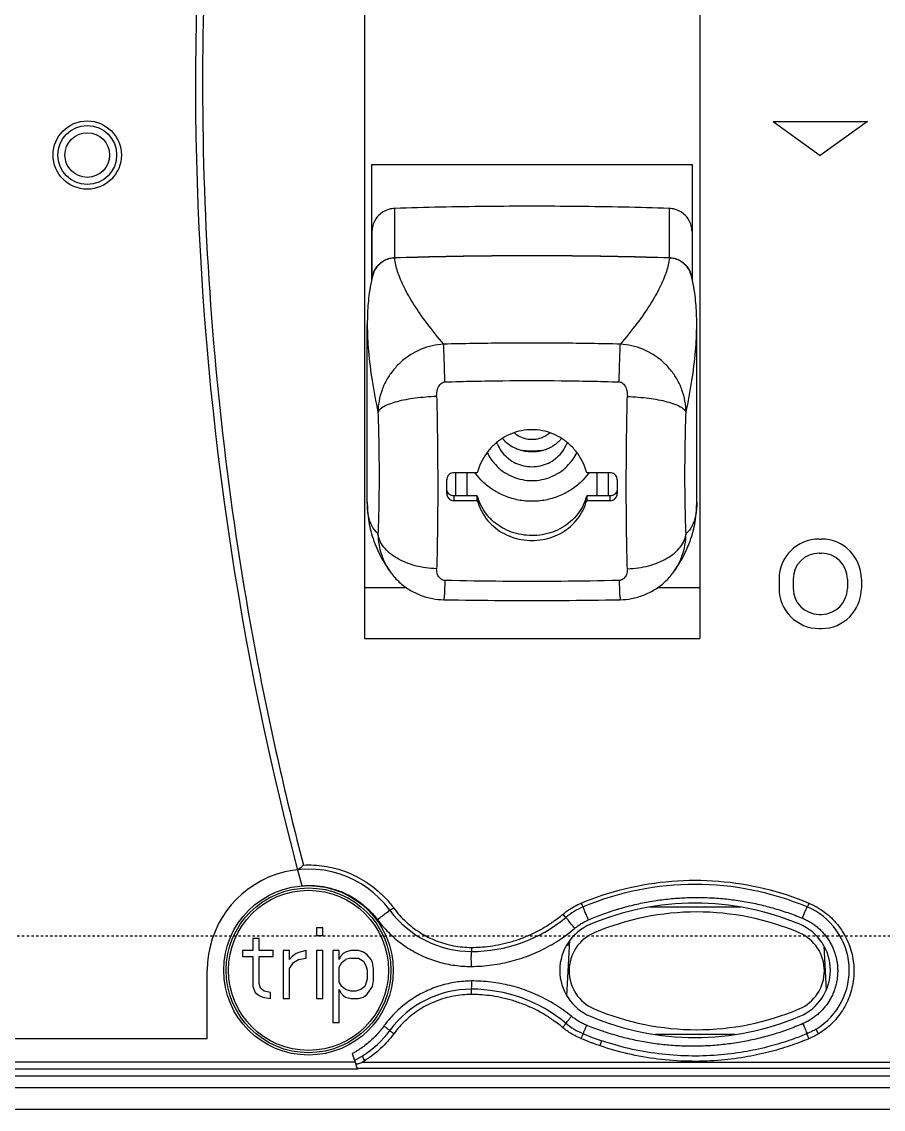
# Model space of a CAD drawing. Extents: x 0 to 607, y 0 to 244.
# Drawn here: x 468.22 to 504.83, y 94.62 to 140.81 of the extents above; entities that cross this region are included whole.
import ezdxf

# ---------------------------------------------------------------- set-up
doc = ezdxf.new("R2010")
doc.units = 0
doc.linetypes.add('CENTER2', pattern=[1.125, 0.75, -0.125, 0.125, -0.125])

# ---------------------------------------------------------------- blocks, each defined once
blk = doc.blocks.new('grfgd')
for p, q in [((61473.395, -3291.016), (61473.395, -3336.231)), ((61487.645, -3291.016), (61487.645, -3336.231)), ((61490.77, -3314.268), (61494.77, -3314.268)), ((61490.77, -3314.268), (61492.77, -3315.721)), ((61494.77, -3314.268), (61492.77, -3315.721)), ((61473.695, -3316.1), (61473.695, -3321.038)), ((61473.695, -3316.1), (61487.345, -3316.1)), ((61487.345, -3321.038), (61487.345, -3316.1)), ((61473.72, -3318.945), (61473.72, -3320.932)), ((61487.32, -3318.945), (61487.32, -3320.932)), ((61473.72, -3319.121), (61473.695, -3319.121)), ((61473.695, -3319.15), (61473.72, -3319.15)), ((61487.345, -3319.121), (61487.32, -3319.121)), ((61487.32, -3319.15), (61487.345, -3319.15)), ((61473.52, -3330.443), (61473.52, -3322.897)), ((61487.52, -3322.896), (61487.52, -3322.894)), ((61487.52, -3330.442), (61487.52, -3322.897)), ((61476.896, -3330.079), (61476.896, -3329.491)), ((61478.196, -3329.193), (61477.196, -3329.193)), ((61477.27, -3329.193), (61477.27, -3330.171)), ((61477.77, -3330.171), (61477.77, -3329.193)), ((61483.844, -3329.193), (61482.844, -3329.193)), ((61483.269, -3329.193), (61483.269, -3330.171)), ((61483.77, -3330.171), (61483.77, -3329.193)), ((61484.144, -3329.491), (61484.144, -3330.079)), ((61478.196, -3330.171), (61477.196, -3330.171)), ((61477.196, -3330.171), (61477.196, -3330.37)), ((61477.196, -3330.37), (61478.196, -3330.37)), ((61478.196, -3330.37), (61478.196, -3330.171)), ((61483.844, -3330.171), (61482.844, -3330.171)), ((61482.844, -3330.171), (61482.844, -3330.37)), ((61482.844, -3330.37), (61483.844, -3330.37)), ((61483.844, -3330.37), (61483.844, -3330.171)), ((61492.72, -3332.008), (61492.82, -3332.008)), ((61492.72, -3332.608), (61492.82, -3332.608)), ((61474.517, -3333.429), (61474.517, -3333.43)), ((61486.522, -3333.43), (61486.522, -3333.429)), ((61491.02, -3333.708), (61491.02, -3334.108)), ((61491.62, -3333.708), (61491.62, -3334.108)), ((61493.92, -3333.708), (61493.92, -3334.108)), ((61494.52, -3333.708), (61494.52, -3334.108)), ((61475.199, -3334.086), (61473.395, -3334.086)), ((61487.645, -3334.086), (61485.841, -3334.086)), ((61492.72, -3335.208), (61492.82, -3335.208)), ((61492.72, -3335.808), (61492.82, -3335.808)), ((61473.395, -3336.231), (61487.645, -3336.231)), ((61489.17, -3347.65), (61489.17, -3347.613)), ((61489.393, -3347.65), (61485.507, -3347.65)), ((61471.627, -3348.528), (61471.356, -3348.528)), ((61471.356, -3348.528), (61471.356, -3348.848)), ((61471.627, -3348.848), (61471.627, -3348.528)), ((61468.924, -3348.975), (61468.654, -3348.975)), ((61468.654, -3348.975), (61468.654, -3349.486)), ((61468.924, -3349.486), (61468.924, -3348.975)), ((61471.356, -3348.848), (61471.627, -3348.848)), ((61477.945, -3349.353), (61477.945, -3349.528)), ((61482.119, -3349.255), (61481.995, -3349.255)), ((61482.005, -3351.419), (61482.129, -3349.054)), ((61492.923, -3349.285), (61493.022, -3351.174)), ((61468.654, -3349.486), (61468.221, -3349.486)), ((61468.221, -3349.486), (61468.221, -3349.741)), ((61468.221, -3349.741), (61468.654, -3349.741)), ((61468.654, -3349.741), (61468.654, -3351.018)), ((61469.519, -3349.486), (61468.924, -3349.486)), ((61468.924, -3349.741), (61469.519, -3349.741)), ((61468.924, -3350.89), (61468.924, -3349.741)), ((61469.519, -3349.741), (61469.519, -3349.486)), ((61470.221, -3349.486), (61469.951, -3349.486)), ((61469.951, -3349.486), (61469.951, -3351.528)), ((61470.221, -3349.869), (61470.221, -3349.486)), ((61470.329, -3349.741), (61470.221, -3349.869)), ((61470.491, -3349.613), (61470.329, -3349.741)), ((61470.383, -3349.996), (61470.6, -3349.869)), ((61470.654, -3349.55), (61470.491, -3349.613)), ((61470.6, -3349.869), (61470.924, -3349.805)), ((61470.924, -3349.486), (61470.654, -3349.55)), ((61470.924, -3349.805), (61470.924, -3349.486)), ((61471.627, -3349.486), (61471.356, -3349.486)), ((61471.356, -3349.486), (61471.356, -3351.528)), ((61471.627, -3351.528), (61471.627, -3349.486)), ((61472.329, -3349.486), (61472.059, -3349.486)), ((61472.059, -3349.486), (61472.059, -3352.55)), ((61472.329, -3349.869), (61472.329, -3349.486)), ((61472.383, -3349.741), (61472.329, -3349.869)), ((61472.491, -3349.613), (61472.383, -3349.741)), ((61472.437, -3349.996), (61472.6, -3349.869)), ((61472.6, -3349.55), (61472.491, -3349.613)), ((61472.816, -3349.486), (61472.6, -3349.55)), ((61472.816, -3349.805), (61472.6, -3349.869)), ((61473.14, -3349.486), (61472.816, -3349.486)), ((61472.816, -3349.805), (61473.14, -3349.805)), ((61473.356, -3349.55), (61473.14, -3349.486)), ((61473.14, -3349.805), (61473.356, -3349.933)), ((61473.519, -3349.677), (61473.356, -3349.55)), ((61473.356, -3349.933), (61473.464, -3350.124)), ((61473.681, -3349.869), (61473.519, -3349.677)), ((61473.735, -3349.996), (61473.681, -3349.869)), ((61466.72, -3353.228), (61466.72, -3350.328)), ((61470.221, -3350.252), (61470.383, -3349.996)), ((61470.221, -3351.528), (61470.221, -3350.252)), ((61472.329, -3350.188), (61472.437, -3349.996)), ((61472.329, -3350.826), (61472.329, -3350.188)), ((61473.464, -3350.124), (61473.519, -3350.316)), ((61473.519, -3350.316), (61473.519, -3350.699)), ((61473.789, -3350.252), (61473.735, -3349.996)), ((61473.789, -3350.762), (61473.789, -3350.252)), ((61472.437, -3351.018), (61472.329, -3350.826)), ((61473.519, -3350.699), (61473.464, -3350.89)), ((61473.735, -3351.018), (61473.789, -3350.762)), ((61468.654, -3351.018), (61468.762, -3351.273)), ((61468.762, -3351.273), (61468.924, -3351.401)), ((61468.978, -3351.082), (61468.924, -3350.89)), ((61469.14, -3351.209), (61468.978, -3351.082)), ((61469.41, -3351.273), (61469.14, -3351.209)), ((61469.41, -3351.528), (61469.41, -3351.273)), ((61472.329, -3351.145), (61472.383, -3351.273)), ((61472.329, -3352.55), (61472.329, -3351.145)), ((61472.383, -3351.273), (61472.491, -3351.401)), ((61472.6, -3351.145), (61472.437, -3351.018)), ((61472.816, -3351.209), (61472.6, -3351.145)), ((61473.032, -3351.209), (61472.816, -3351.209)), ((61473.248, -3351.145), (61473.032, -3351.209)), ((61473.41, -3351.018), (61473.248, -3351.145)), ((61473.464, -3350.89), (61473.41, -3351.018)), ((61473.519, -3351.337), (61473.735, -3351.018)), ((61477.945, -3351.355), (61477.945, -3351.128)), ((61468.924, -3351.401), (61469.086, -3351.465)), ((61469.086, -3351.465), (61469.41, -3351.528)), ((61469.951, -3351.528), (61470.221, -3351.528)), ((61471.356, -3351.528), (61471.627, -3351.528)), ((61472.491, -3351.401), (61472.6, -3351.465)), ((61472.6, -3351.465), (61472.816, -3351.528)), ((61472.816, -3351.528), (61473.14, -3351.528)), ((61473.14, -3351.528), (61473.356, -3351.465)), ((61473.356, -3351.465), (61473.519, -3351.337)), ((61472.059, -3352.55), (61472.329, -3352.55)), ((61489.132, -3353.05), (61485.768, -3353.05)), ((61435.439, -3353.228), (61466.72, -3353.228)), ((61472.977, -3354.227), (61436.021, -3354.227)), ((61473.101, -3354.527), (61436.021, -3354.527)), ((61524.997, -3354.505), (61473.094, -3354.505)), ((61473.094, -3354.505), (61473.101, -3354.527)), ((61524.997, -3354.249), (61473.279, -3354.249)), ((61435.74, -3354.807), (61525.3, -3354.807)), ((61435.74, -3355.307), (61525.299, -3355.307)), ((61428.27, -3356.228), (61532.77, -3356.228))]:
    blk.add_line(p, q)
for centre, radius in [((61461.62, -3315.698), 1.45), ((61461.62, -3315.698), 1.25), ((61461.62, -3315.698), 0.95), ((61471.02, -3350.328), 3.6), ((61471.02, -3350.328), 3.5), ((61471.021, -3350.328), 3.4)]:
    blk.add_circle(centre, radius)
for centre, radius, start, end in [((61597.22, -3312.628), 131, 167.74789, 195.0927), ((61492.72, -3333.708), 1.7, 90, 180), ((61492.82, -3333.708), 1.7, 0, 90), ((61492.72, -3333.708), 1.1, 90, 180), ((61492.82, -3333.708), 1.1, 0, 90), ((61492.72, -3334.108), 1.7, 180, 270), ((61492.72, -3334.108), 1.1, 180, 270), ((61492.82, -3334.108), 1.1, 270, 0), ((61492.82, -3334.108), 1.7, 270, 0), ((61471.02, -3350.328), 4.3, 36.3718, 180), ((61487.45, -3358.978), 12.3, 67.2271, 112.7729), ((61487.45, -3358.978), 11.5, 67.2271, 112.7729), ((61477.945, -3345.228), 4.3, 216.3718, 270), ((61477.945, -3343.245), 6.284, 270, 309.6671), ((61483.819, -3350.328), 2.919, 112.7729, 129.6671), ((61487.52, -3359), 11.15, 66.9971, 113.0029), ((61491.081, -3350.328), 2.919, 301.2321, 67.2271), ((61483.819, -3350.328), 2.119, 112.7729, 247.2271), ((61491.081, -3350.328), 2.119, 292.7729, 67.2271), ((61483.848, -3350.35), 1.753, 113.0029, 246.9971), ((61491.192, -3350.35), 1.753, 293.0029, 66.9971), ((61477.945, -3355.428), 4.3, 90, 143.6282), ((61477.945, -3357.412), 6.284, 50.3329, 90), ((61487.52, -3341.7), 11.15, 246.9971, 293.0029), ((61483.819, -3350.328), 2.919, 230.3329, 247.2271), ((61487.45, -3341.678), 11.5, 247.2271, 292.7729), ((61471.02, -3350.328), 4.3, 302.27, 323.6282), ((61487.45, -3341.678), 12.3, 247.2271, 251.1412), ((61597.22, -3312.628), 131, 198.34937, 198.64294)]:
    blk.add_arc(centre, radius, start, end)
for points, knots in [([(61469.446, -3285.084), (61468.831, -3287.947), (61467.793, -3293.706), (61466.82, -3302.416), (61466.431, -3311.156), (61466.625, -3319.899), (61467.402, -3328.621), (61468.764, -3337.296), (61470.061, -3343.015), (61470.806, -3345.856)], [0, 0, 0, 0, 8.784619, 17.538219, 26.275587, 35.009909, 43.755075, 52.525371, 61.333757, 61.333757, 61.333757, 61.333757]), ([(61474.687, -3317.964), (61474.602, -3317.967), (61474.432, -3317.994), (61474.196, -3318.097), (61473.994, -3318.255), (61473.839, -3318.457), (61473.742, -3318.692), (61473.72, -3318.861), (61473.72, -3318.945)], [0, 0, 0, 0, 0.25612, 0.510972, 0.764267, 1.016285, 1.267624, 1.519346, 1.519346, 1.519346, 1.519346]), ([(61486.352, -3317.964), (61485.057, -3317.923), (61482.464, -3317.869), (61478.575, -3317.869), (61475.983, -3317.923), (61474.687, -3317.964)], [0, 0, 0, 0, 3.888918, 7.777655, 11.666573, 11.666573, 11.666573, 11.666573]), ([(61474.688, -3320.057), (61474.688, -3319.825), (61474.688, -3319.36), (61474.688, -3318.662), (61474.688, -3318.197), (61474.688, -3317.964)], [0, 0, 0, 0, 0.69768, 1.39536, 2.093039, 2.093039, 2.093039, 2.093039]), ([(61487.32, -3318.945), (61487.32, -3318.861), (61487.298, -3318.692), (61487.2, -3318.457), (61487.046, -3318.255), (61486.844, -3318.097), (61486.608, -3317.994), (61486.438, -3317.967), (61486.352, -3317.964)], [0, 0, 0, 0, 0.251704, 0.503032, 0.755046, 1.008344, 1.263208, 1.519346, 1.519346, 1.519346, 1.519346]), ([(61486.352, -3317.964), (61486.352, -3318.197), (61486.352, -3318.662), (61486.352, -3319.36), (61486.352, -3319.825), (61486.352, -3320.057)], [0, 0, 0, 0, 0.69768, 1.39536, 2.093039, 2.093039, 2.093039, 2.093039]), ([(61474.684, -3320.067), (61474.611, -3320.07), (61474.465, -3320.09), (61474.259, -3320.166), (61474.076, -3320.285), (61473.923, -3320.439), (61473.813, -3320.615), (61473.766, -3320.742), (61473.751, -3320.802)], [0, 0, 0, 0, 0.219299, 0.437104, 0.653534, 0.86884, 1.083438, 1.27096, 1.27096, 1.27096, 1.27096]), ([(61473.753, -3320.788), (61473.774, -3320.707), (61473.839, -3320.55), (61473.994, -3320.348), (61474.196, -3320.19), (61474.432, -3320.087), (61474.602, -3320.06), (61474.687, -3320.057)], [0, 0, 0, 0, 0.251319, 0.503323, 0.756613, 1.011467, 1.267595, 1.267595, 1.267595, 1.267595]), ([(61486.356, -3320.067), (61485.06, -3320.027), (61482.466, -3319.973), (61478.574, -3319.973), (61475.98, -3320.027), (61474.684, -3320.067)], [0, 0, 0, 0, 3.891349, 7.782772, 11.674143, 11.674143, 11.674143, 11.674143]), ([(61476.766, -3323.729), (61476.523, -3323.442), (61476.08, -3322.893), (61475.513, -3322.086), (61475.088, -3321.353), (61474.805, -3320.692), (61474.704, -3320.264), (61474.684, -3320.067)], [0, 0, 0, 0, 1.129232, 2.113266, 2.956934, 3.668569, 4.263125, 4.263125, 4.263125, 4.263125]), ([(61474.687, -3320.057), (61475.983, -3320.016), (61478.575, -3319.962), (61482.464, -3319.962), (61485.057, -3320.016), (61486.352, -3320.057)], [0, 0, 0, 0, 3.888958, 7.777734, 11.666692, 11.666692, 11.666692, 11.666692]), ([(61486.356, -3320.067), (61486.337, -3320.264), (61486.235, -3320.692), (61485.952, -3321.353), (61485.527, -3322.086), (61484.96, -3322.893), (61484.517, -3323.442), (61484.274, -3323.729)], [0, 0, 0, 0, 0.594657, 1.306293, 2.149963, 3.133999, 4.263355, 4.263355, 4.263355, 4.263355]), ([(61486.352, -3320.057), (61486.438, -3320.06), (61486.608, -3320.087), (61486.844, -3320.19), (61487.046, -3320.348), (61487.2, -3320.55), (61487.265, -3320.707), (61487.287, -3320.788)], [0, 0, 0, 0, 0.25611, 0.510953, 0.764239, 1.016247, 1.267577, 1.267577, 1.267577, 1.267577]), ([(61487.289, -3320.802), (61487.273, -3320.742), (61487.227, -3320.615), (61487.117, -3320.439), (61486.964, -3320.285), (61486.781, -3320.166), (61486.575, -3320.09), (61486.429, -3320.07), (61486.356, -3320.067)], [0, 0, 0, 0, 0.187521, 0.402119, 0.617425, 0.833855, 1.05166, 1.270981, 1.270981, 1.270981, 1.270981]), ([(61473.696, -3321.035), (61473.658, -3321.207), (61473.579, -3321.666), (61473.529, -3322.289), (61473.52, -3322.738), (61473.52, -3322.897)], [0, 0, 0, 0, 0.527987, 1.396774, 1.873515, 1.873515, 1.873515, 1.873515]), ([(61487.52, -3322.894), (61487.52, -3322.736), (61487.511, -3322.287), (61487.46, -3321.664), (61487.381, -3321.205), (61487.344, -3321.033)], [0, 0, 0, 0, 0.476842, 1.344774, 1.872272, 1.872272, 1.872272, 1.872272]), ([(61473.52, -3322.897), (61473.52, -3323.274), (61473.56, -3324.068), (61473.717, -3325.316), (61473.879, -3326.182), (61473.975, -3326.635)], [0, 0, 0, 0, 1.1302, 2.382865, 3.77156, 3.77156, 3.77156, 3.77156]), ([(61487.065, -3326.634), (61487.161, -3326.181), (61487.323, -3325.316), (61487.48, -3324.067), (61487.52, -3323.273), (61487.52, -3322.896)], [0, 0, 0, 0, 1.388569, 2.64124, 3.771452, 3.771452, 3.771452, 3.771452]), ([(61476.766, -3323.729), (61476.603, -3323.738), (61476.276, -3323.785), (61475.805, -3323.935), (61475.364, -3324.162), (61474.966, -3324.458), (61474.622, -3324.815), (61474.342, -3325.223), (61474.134, -3325.672), (61474.005, -3326.147), (61473.975, -3326.473), (61473.975, -3326.635)], [0, 0, 0, 0, 0.491164, 0.983883, 1.477785, 1.971462, 2.46483, 2.958319, 3.450422, 3.941132, 4.42768, 4.42768, 4.42768, 4.42768]), ([(61484.274, -3323.729), (61483.44, -3323.71), (61481.771, -3323.685), (61479.269, -3323.685), (61477.6, -3323.71), (61476.766, -3323.729)], [0, 0, 0, 0, 2.502723, 5.005482, 7.508204, 7.508204, 7.508204, 7.508204]), ([(61476.817, -3325.335), (61476.814, -3325.208), (61476.807, -3324.967), (61476.798, -3324.624), (61476.789, -3324.325), (61476.781, -3324.074), (61476.773, -3323.881), (61476.769, -3323.773), (61476.766, -3323.729)], [0, 0, 0, 0, 0.381532, 0.724782, 1.027538, 1.281396, 1.476774, 1.607125, 1.607125, 1.607125, 1.607125]), ([(61484.223, -3325.335), (61484.226, -3325.207), (61484.232, -3324.965), (61484.242, -3324.622), (61484.251, -3324.324), (61484.259, -3324.074), (61484.266, -3323.881), (61484.271, -3323.773), (61484.274, -3323.729)], [0, 0, 0, 0, 0.385203, 0.726833, 1.028239, 1.281612, 1.476865, 1.607121, 1.607121, 1.607121, 1.607121]), ([(61487.065, -3326.634), (61487.064, -3326.473), (61487.035, -3326.146), (61486.906, -3325.672), (61486.698, -3325.223), (61486.418, -3324.814), (61486.073, -3324.457), (61485.675, -3324.161), (61485.234, -3323.935), (61484.763, -3323.785), (61484.437, -3323.738), (61484.274, -3323.729)], [0, 0, 0, 0, 0.485717, 0.976523, 1.468878, 1.962687, 2.456353, 2.950217, 3.444102, 3.936512, 4.426636, 4.426636, 4.426636, 4.426636]), ([(61476.468, -3325.956), (61476.467, -3325.902), (61476.472, -3325.802), (61476.5, -3325.664), (61476.542, -3325.553), (61476.593, -3325.465), (61476.657, -3325.395), (61476.733, -3325.348), (61476.791, -3325.336), (61476.817, -3325.335)], [0, 0, 0, 0, 0.161065, 0.3013534, 0.4191599, 0.5163866, 0.6052558, 0.6995118, 0.7790677, 0.7790677, 0.7790677, 0.7790677]), ([(61476.817, -3325.335), (61477.64, -3325.309), (61479.285, -3325.273), (61481.754, -3325.273), (61483.4, -3325.309), (61484.223, -3325.335)], [0, 0, 0, 0, 2.468898, 4.937873, 7.406771, 7.406771, 7.406771, 7.406771]), ([(61484.223, -3325.335), (61484.25, -3325.336), (61484.309, -3325.349), (61484.385, -3325.397), (61484.448, -3325.467), (61484.499, -3325.555), (61484.541, -3325.666), (61484.568, -3325.803), (61484.573, -3325.903), (61484.571, -3325.956)], [0, 0, 0, 0, 0.0810268, 0.1765034, 0.2651406, 0.3626497, 0.4802444, 0.6196479, 0.7785769, 0.7785769, 0.7785769, 0.7785769]), ([(61476.468, -3325.956), (61476.313, -3325.96), (61476.009, -3325.977), (61475.57, -3326.022), (61475.163, -3326.086), (61474.797, -3326.167), (61474.484, -3326.263), (61474.235, -3326.371), (61474.06, -3326.487), (61473.986, -3326.588), (61473.975, -3326.635)], [0, 0, 0, 0, 0.466326, 0.912058, 1.324926, 1.702658, 2.033233, 2.306372, 2.513872, 2.660628, 2.660628, 2.660628, 2.660628]), ([(61476.468, -3325.956), (61476.477, -3326.317), (61476.492, -3327.045), (61476.506, -3328.14), (61476.513, -3329.235), (61476.514, -3330.311), (61476.506, -3331.348), (61476.492, -3332.331), (61476.477, -3332.965), (61476.468, -3333.269)], [0, 0, 0, 0, 1.082535, 2.184219, 3.285557, 4.36753, 5.411454, 6.399322, 7.314122, 7.314122, 7.314122, 7.314122]), ([(61484.571, -3333.269), (61484.563, -3332.964), (61484.548, -3332.33), (61484.533, -3331.348), (61484.526, -3330.311), (61484.526, -3329.235), (61484.534, -3328.14), (61484.548, -3327.045), (61484.563, -3326.316), (61484.571, -3325.956)], [0, 0, 0, 0, 0.914414, 1.902283, 2.946208, 4.02818, 5.129519, 6.231202, 7.31421, 7.31421, 7.31421, 7.31421]), ([(61484.571, -3325.956), (61484.727, -3325.96), (61485.03, -3325.977), (61485.47, -3326.022), (61485.877, -3326.086), (61486.242, -3326.167), (61486.556, -3326.263), (61486.805, -3326.371), (61486.98, -3326.487), (61487.053, -3326.588), (61487.065, -3326.635)], [0, 0, 0, 0, 0.466325, 0.912056, 1.324924, 1.702656, 2.03323, 2.306369, 2.51387, 2.660616, 2.660616, 2.660616, 2.660616]), ([(61473.975, -3326.635), (61473.985, -3326.931), (61474.001, -3327.529), (61474.017, -3328.426), (61474.022, -3329.318), (61474.017, -3330.181), (61474.002, -3330.997), (61473.985, -3331.522), (61473.975, -3331.773)], [0, 0, 0, 0, 0.889013, 1.793774, 2.692359, 3.563073, 4.38491, 5.13867, 5.13867, 5.13867, 5.13867]), ([(61487.065, -3331.772), (61487.055, -3331.521), (61487.038, -3330.997), (61487.023, -3330.181), (61487.018, -3329.318), (61487.023, -3328.426), (61487.039, -3327.529), (61487.055, -3326.931), (61487.065, -3326.634)], [0, 0, 0, 0, 0.753084, 1.574921, 2.445635, 3.34422, 4.248982, 5.138793, 5.138793, 5.138793, 5.138793]), ([(61480.52, -3327.364), (61480.372, -3327.364), (61480.072, -3327.393), (61479.638, -3327.522), (61479.233, -3327.734), (61478.873, -3328.019), (61478.57, -3328.366), (61478.338, -3328.762), (61478.234, -3329.048), (61478.196, -3329.193)], [0, 0, 0, 0, 0.444505, 0.897255, 1.350445, 1.806726, 2.266545, 2.725269, 3.175168, 3.175168, 3.175168, 3.175168]), ([(61480.52, -3328.311), (61480.422, -3328.311), (61480.225, -3328.294), (61479.938, -3328.219), (61479.671, -3328.095), (61479.442, -3327.931), (61479.316, -3327.799), (61479.263, -3327.733)], [0, 0, 0, 0, 0.294307, 0.590256, 0.884542, 1.174096, 1.428911, 1.428911, 1.428911, 1.428911]), ([(61479.762, -3327.493), (61479.799, -3327.525), (61479.929, -3327.623), (61480.181, -3327.74), (61480.408, -3327.773), (61480.52, -3327.773)], [0, 0, 0, 0, 0.1485949, 0.4853072, 0.823392, 0.823392, 0.823392, 0.823392]), ([(61482.844, -3329.193), (61482.806, -3329.049), (61482.703, -3328.764), (61482.472, -3328.37), (61482.17, -3328.022), (61481.81, -3327.736), (61481.404, -3327.523), (61480.969, -3327.393), (61480.668, -3327.364), (61480.52, -3327.364)], [0, 0, 0, 0, 0.446337, 0.90368, 1.363852, 1.821473, 2.276269, 2.730345, 3.17517, 3.17517, 3.17517, 3.17517]), ([(61480.52, -3327.772), (61480.558, -3327.772), (61480.634, -3327.768), (61480.748, -3327.752), (61480.822, -3327.733), (61480.858, -3327.722)], [0, 0, 0, 0, 0.1143712, 0.2286993, 0.3429397, 0.3429397, 0.3429397, 0.3429397]), ([(61481.777, -3327.733), (61481.75, -3327.767), (61481.686, -3327.839), (61481.576, -3327.942), (61481.447, -3328.038), (61481.307, -3328.122), (61481.157, -3328.192), (61481.002, -3328.245), (61480.843, -3328.283), (61480.682, -3328.306), (61480.574, -3328.311), (61480.52, -3328.311)], [0, 0, 0, 0, 0.13061, 0.288555, 0.449937, 0.61369, 0.778656, 0.943038, 1.106421, 1.268912, 1.430199, 1.430199, 1.430199, 1.430199]), ([(61480.858, -3327.722), (61480.918, -3327.704), (61481.034, -3327.659), (61481.173, -3327.577), (61481.251, -3327.517), (61481.279, -3327.493)], [0, 0, 0, 0, 0.1862271, 0.3719959, 0.4820704, 0.4820704, 0.4820704, 0.4820704]), ([(61479.019, -3327.909), (61479.036, -3327.956), (61479.103, -3328.111), (61479.259, -3328.354), (61479.515, -3328.604), (61479.82, -3328.792), (61480.161, -3328.909), (61480.401, -3328.935), (61480.52, -3328.935)], [0, 0, 0, 0, 0.150841, 0.504044, 0.858793, 1.215081, 1.572599, 1.930797, 1.930797, 1.930797, 1.930797]), ([(61480.52, -3328.935), (61480.639, -3328.935), (61480.879, -3328.909), (61481.219, -3328.792), (61481.525, -3328.604), (61481.781, -3328.354), (61481.937, -3328.111), (61482.004, -3327.956), (61482.021, -3327.909)], [0, 0, 0, 0, 0.358198, 0.715716, 1.072004, 1.426753, 1.779956, 1.930696, 1.930696, 1.930696, 1.930696]), ([(61478.614, -3328.331), (61478.66, -3328.428), (61478.781, -3328.64), (61479.026, -3328.932), (61479.346, -3329.189), (61479.711, -3329.38), (61480.107, -3329.498), (61480.382, -3329.525), (61480.52, -3329.525)], [0, 0, 0, 0, 0.321522, 0.727788, 1.135642, 1.545168, 1.956257, 2.368628, 2.368628, 2.368628, 2.368628]), ([(61480.52, -3329.525), (61480.657, -3329.525), (61480.933, -3329.498), (61481.329, -3329.38), (61481.694, -3329.189), (61482.014, -3328.932), (61482.259, -3328.64), (61482.38, -3328.428), (61482.425, -3328.331)], [0, 0, 0, 0, 0.412386, 0.823485, 1.233018, 1.640874, 2.047138, 2.368575, 2.368575, 2.368575, 2.368575]), ([(61476.936, -3329.342), (61476.926, -3329.36), (61476.904, -3329.408), (61476.896, -3329.46), (61476.896, -3329.491)], [0, 0, 0, 0, 0.0625015, 0.1551995, 0.1551995, 0.1551995, 0.1551995]), ([(61477.196, -3329.193), (61477.165, -3329.193), (61477.102, -3329.203), (61477.017, -3329.246), (61476.964, -3329.298), (61476.942, -3329.333), (61476.936, -3329.342)], [0, 0, 0, 0, 0.0935444, 0.1876523, 0.2809224, 0.3120724, 0.3120724, 0.3120724, 0.3120724]), ([(61482.91, -3329.244), (61482.82, -3329.36), (61482.591, -3329.613), (61482.171, -3329.943), (61481.656, -3330.208), (61481.098, -3330.37), (61480.52, -3330.425), (61479.942, -3330.37), (61479.384, -3330.208), (61478.869, -3329.943), (61478.448, -3329.613), (61478.22, -3329.36), (61478.13, -3329.244)], [0, 0, 0, 0, 0.443373, 1.017674, 1.593561, 2.170669, 2.748457, 3.326246, 3.903358, 4.479252, 5.053562, 5.49696, 5.49696, 5.49696, 5.49696]), ([(61484.144, -3329.491), (61484.144, -3329.46), (61484.134, -3329.397), (61484.09, -3329.313), (61484.023, -3329.246), (61483.938, -3329.203), (61483.875, -3329.193), (61483.844, -3329.193)], [0, 0, 0, 0, 0.0926518, 0.1862386, 0.2795335, 0.3734709, 0.4670129, 0.4670129, 0.4670129, 0.4670129]), ([(61476.936, -3330.026), (61476.926, -3330.008), (61476.904, -3329.962), (61476.896, -3329.911), (61476.896, -3329.88)], [0, 0, 0, 0, 0.0614636, 0.1524317, 0.1524317, 0.1524317, 0.1524317]), ([(61477.196, -3330.171), (61477.165, -3330.171), (61477.102, -3330.161), (61477.017, -3330.12), (61476.964, -3330.069), (61476.942, -3330.035), (61476.936, -3330.026)], [0, 0, 0, 0, 0.0936343, 0.1870805, 0.2791435, 0.3098157, 0.3098157, 0.3098157, 0.3098157]), ([(61484.103, -3330.026), (61484.098, -3330.035), (61484.075, -3330.069), (61484.022, -3330.12), (61483.937, -3330.161), (61483.875, -3330.171), (61483.844, -3330.171)], [0, 0, 0, 0, 0.0306608, 0.1227574, 0.2162544, 0.309535, 0.309535, 0.309535, 0.309535]), ([(61484.144, -3329.88), (61484.144, -3329.911), (61484.135, -3329.962), (61484.114, -3330.009), (61484.103, -3330.026)], [0, 0, 0, 0, 0.0912522, 0.152712, 0.152712, 0.152712, 0.152712]), ([(61473.975, -3331.773), (61473.871, -3331.687), (61473.689, -3331.45), (61473.545, -3330.985), (61473.52, -3330.636), (61473.52, -3330.444)], [0, 0, 0, 0, 0.402127, 0.869328, 1.444983, 1.444983, 1.444983, 1.444983]), ([(61473.521, -3330.503), (61473.523, -3330.688), (61473.552, -3331.155), (61473.709, -3331.903), (61474.038, -3332.705), (61474.347, -3333.198), (61474.517, -3333.429)], [0, 0, 0, 0, 0.55569, 1.400932, 2.280668, 3.14092, 3.14092, 3.14092, 3.14092]), ([(61476.896, -3330.079), (61476.896, -3330.109), (61476.906, -3330.171), (61476.95, -3330.253), (61477.017, -3330.318), (61477.102, -3330.36), (61477.165, -3330.37), (61477.196, -3330.37)], [0, 0, 0, 0, 0.0911569, 0.1832129, 0.2753921, 0.3688217, 0.4623011, 0.4623011, 0.4623011, 0.4623011]), ([(61482.844, -3330.171), (61482.807, -3330.307), (61482.706, -3330.578), (61482.476, -3330.949), (61482.172, -3331.272), (61481.807, -3331.534), (61481.397, -3331.723), (61480.96, -3331.837), (61480.513, -3331.873), (61480.071, -3331.835), (61479.643, -3331.723), (61479.242, -3331.538), (61478.877, -3331.28), (61478.57, -3330.957), (61478.336, -3330.582), (61478.233, -3330.309), (61478.196, -3330.171)], [0, 0, 0, 0, 0.424214, 0.859548, 1.303264, 1.745291, 2.199116, 2.647913, 3.095021, 3.536784, 3.972702, 4.415664, 4.855625, 5.303267, 5.744832, 6.173143, 6.173143, 6.173143, 6.173143]), ([(61478.196, -3330.37), (61478.233, -3330.508), (61478.336, -3330.782), (61478.568, -3331.155), (61478.871, -3331.478), (61479.233, -3331.738), (61479.639, -3331.928), (61480.073, -3332.043), (61480.372, -3332.069), (61480.52, -3332.069)], [0, 0, 0, 0, 0.431183, 0.869103, 1.310001, 1.752309, 2.197666, 2.647917, 3.092304, 3.092304, 3.092304, 3.092304]), ([(61480.52, -3332.069), (61480.668, -3332.069), (61480.966, -3332.043), (61481.399, -3331.929), (61481.804, -3331.74), (61482.165, -3331.481), (61482.47, -3331.158), (61482.703, -3330.784), (61482.806, -3330.51), (61482.844, -3330.37)], [0, 0, 0, 0, 0.444069, 0.893015, 1.336831, 1.777888, 2.21847, 2.657697, 3.092299, 3.092299, 3.092299, 3.092299]), ([(61483.844, -3330.37), (61483.875, -3330.37), (61483.938, -3330.36), (61484.022, -3330.318), (61484.09, -3330.253), (61484.134, -3330.171), (61484.144, -3330.109), (61484.144, -3330.079)], [0, 0, 0, 0, 0.0934818, 0.1870805, 0.2792342, 0.371099, 0.4623012, 0.4623012, 0.4623012, 0.4623012]), ([(61486.522, -3333.429), (61486.692, -3333.199), (61487.002, -3332.705), (61487.331, -3331.903), (61487.488, -3331.154), (61487.517, -3330.687), (61487.519, -3330.502)], [0, 0, 0, 0, 0.859821, 1.740253, 2.586101, 3.142193, 3.142193, 3.142193, 3.142193]), ([(61487.52, -3330.443), (61487.52, -3330.635), (61487.495, -3330.984), (61487.351, -3331.45), (61487.168, -3331.687), (61487.065, -3331.772)], [0, 0, 0, 0, 0.575585, 1.042783, 1.444948, 1.444948, 1.444948, 1.444948]), ([(61476.468, -3333.269), (61476.313, -3333.266), (61476.007, -3333.24), (61475.565, -3333.152), (61475.154, -3333.018), (61474.785, -3332.839), (61474.468, -3332.62), (61474.215, -3332.364), (61474.041, -3332.08), (61473.985, -3331.873), (61473.975, -3331.772)], [0, 0, 0, 0, 0.467214, 0.919411, 1.348959, 1.759099, 2.144205, 2.501696, 2.830336, 3.133839, 3.133839, 3.133839, 3.133839]), ([(61473.975, -3331.773), (61473.975, -3331.937), (61474.005, -3332.265), (61474.133, -3332.741), (61474.314, -3333.129), (61474.458, -3333.349), (61474.517, -3333.429)], [0, 0, 0, 0, 0.492198, 0.983366, 1.470801, 1.770408, 1.770408, 1.770408, 1.770408]), ([(61484.571, -3333.269), (61484.727, -3333.266), (61485.033, -3333.24), (61485.475, -3333.152), (61485.885, -3333.018), (61486.254, -3332.839), (61486.572, -3332.62), (61486.825, -3332.364), (61486.999, -3332.08), (61487.055, -3331.873), (61487.065, -3331.772)], [0, 0, 0, 0, 0.467215, 0.919412, 1.348961, 1.759101, 2.144207, 2.501698, 2.830338, 3.133864, 3.133864, 3.133864, 3.133864]), ([(61486.522, -3333.429), (61486.582, -3333.349), (61486.726, -3333.129), (61486.907, -3332.741), (61487.035, -3332.265), (61487.064, -3331.936), (61487.065, -3331.772)], [0, 0, 0, 0, 0.299739, 0.786925, 1.278014, 1.771095, 1.771095, 1.771095, 1.771095]), ([(61476.817, -3333.766), (61476.79, -3333.766), (61476.733, -3333.757), (61476.657, -3333.72), (61476.593, -3333.664), (61476.541, -3333.594), (61476.499, -3333.505), (61476.472, -3333.394), (61476.467, -3333.313), (61476.468, -3333.269)], [0, 0, 0, 0, 0.080404, 0.1708591, 0.2499662, 0.3331538, 0.4304137, 0.5439252, 0.6733914, 0.6733914, 0.6733914, 0.6733914]), ([(61484.571, -3333.269), (61484.573, -3333.313), (61484.568, -3333.395), (61484.54, -3333.506), (61484.498, -3333.596), (61484.445, -3333.666), (61484.381, -3333.721), (61484.305, -3333.757), (61484.249, -3333.766), (61484.223, -3333.766)], [0, 0, 0, 0, 0.1312017, 0.2454478, 0.3429358, 0.4259673, 0.5054034, 0.5948228, 0.6737852, 0.6737852, 0.6737852, 0.6737852]), ([(61474.518, -3333.43), (61474.52, -3333.433), (61474.628, -3333.579), (61474.869, -3333.846), (61475.294, -3334.169), (61475.773, -3334.408), (61476.273, -3334.549), (61476.612, -3334.583), (61476.772, -3334.586)], [0, 0, 0, 0, 0.013877, 0.542383, 1.07235, 1.60501, 2.140253, 2.621736, 2.621736, 2.621736, 2.621736]), ([(61476.817, -3333.766), (61476.814, -3333.862), (61476.809, -3334.036), (61476.796, -3334.255), (61476.796, -3334.438), (61476.773, -3334.509), (61476.784, -3334.588), (61476.772, -3334.586)], [0, 0, 0, 0, 0.2877023, 0.5138159, 0.6815845, 0.7856817, 0.8210586, 0.8210586, 0.8210586, 0.8210586]), ([(61484.223, -3333.766), (61483.4, -3333.787), (61481.754, -3333.815), (61479.285, -3333.815), (61477.64, -3333.787), (61476.817, -3333.766)], [0, 0, 0, 0, 2.468674, 4.937649, 7.406323, 7.406323, 7.406323, 7.406323]), ([(61484.223, -3333.766), (61484.226, -3333.861), (61484.231, -3334.034), (61484.244, -3334.254), (61484.244, -3334.438), (61484.267, -3334.509), (61484.256, -3334.588), (61484.267, -3334.586)], [0, 0, 0, 0, 0.285109, 0.5125566, 0.6812385, 0.7856127, 0.8210576, 0.8210576, 0.8210576, 0.8210576]), ([(61484.267, -3334.586), (61484.429, -3334.583), (61484.77, -3334.548), (61485.27, -3334.406), (61485.749, -3334.167), (61486.173, -3333.844), (61486.413, -3333.578), (61486.52, -3333.433), (61486.522, -3333.43)], [0, 0, 0, 0, 0.485707, 1.020462, 1.552542, 2.081869, 2.609734, 2.621678, 2.621678, 2.621678, 2.621678]), ([(61476.772, -3334.586), (61477.601, -3334.6), (61479.272, -3334.62), (61481.771, -3334.62), (61483.441, -3334.6), (61484.267, -3334.586)], [0, 0, 0, 0, 2.484794, 5.014654, 7.495422, 7.495422, 7.495422, 7.495422]), ([(61470.805, -3345.856), (61470.774, -3345.889), (61470.718, -3345.948), (61470.645, -3346.014), (61470.599, -3346.049), (61470.579, -3346.051)], [0, 0, 0, 0, 0.1385935, 0.241239, 0.3015155, 0.3015155, 0.3015155, 0.3015155]), ([(61470.806, -3345.856), (61471.101, -3345.841), (61471.698, -3345.872), (61472.565, -3346.093), (61473.375, -3346.481), (61474.007, -3346.958), (61474.345, -3347.313), (61474.468, -3347.46)], [0, 0, 0, 0, 0.88722, 1.778182, 2.66895, 3.562949, 4.136829, 4.136829, 4.136829, 4.136829]), ([(61482.611, -3347.476), (61483.223, -3347.219), (61484.488, -3346.803), (61486.455, -3346.488), (61488.446, -3346.488), (61490.413, -3346.803), (61491.677, -3347.219), (61492.288, -3347.476)], [0, 0, 0, 0, 1.990472, 3.973668, 5.954454, 7.93729, 9.926485, 9.926485, 9.926485, 9.926485]), ([(61470.73, -3346.739), (61470.819, -3346.731), (61470.996, -3346.722), (61471.261, -3346.727), (61471.521, -3346.752), (61471.779, -3346.795), (61472.033, -3346.857), (61472.283, -3346.937), (61472.526, -3347.035), (61472.762, -3347.15), (61472.989, -3347.282), (61473.205, -3347.431), (61473.411, -3347.595), (61473.604, -3347.774), (61473.784, -3347.966), (61473.894, -3348.102), (61473.947, -3348.173)], [0, 0, 0, 0, 0.269793, 0.530879, 0.792147, 1.053598, 1.315232, 1.577048, 1.839046, 2.101224, 2.36358, 2.626111, 2.888815, 3.151687, 3.414724, 3.67792, 3.67792, 3.67792, 3.67792]), ([(61482.074, -3347.767), (61482.116, -3347.739), (61482.245, -3347.656), (61482.379, -3347.583), (61482.471, -3347.539)], [0, 0, 0, 0, 0.1527971, 0.4586325, 0.4586325, 0.4586325, 0.4586325]), ([(61482.611, -3347.476), (61482.623, -3347.504), (61482.643, -3347.558), (61482.672, -3347.594), (61482.682, -3347.64), (61482.689, -3347.637)], [0, 0, 0, 0, 0.0906839, 0.1552832, 0.1789866, 0.1789866, 0.1789866, 0.1789866]), ([(61482.918, -3348.184), (61483.122, -3348.096), (61483.534, -3347.932), (61484.166, -3347.722), (61484.808, -3347.548), (61485.46, -3347.411), (61486.119, -3347.312), (61486.783, -3347.25), (61487.45, -3347.226), (61488.117, -3347.24), (61488.783, -3347.292), (61489.445, -3347.381), (61490.101, -3347.508), (61490.749, -3347.672), (61491.387, -3347.872), (61491.805, -3348.029), (61492.011, -3348.114)], [0, 0, 0, 0, 0.664839, 1.330024, 1.995534, 2.661364, 3.3275, 3.993935, 4.660663, 5.327681, 5.994988, 6.662585, 7.330478, 7.998669, 8.667178, 9.336012, 9.336012, 9.336012, 9.336012]), ([(61492.288, -3347.476), (61492.277, -3347.504), (61492.257, -3347.558), (61492.228, -3347.594), (61492.218, -3347.64), (61492.211, -3347.637)], [0, 0, 0, 0, 0.090702, 0.1553189, 0.1790309, 0.1790309, 0.1790309, 0.1790309]), ([(61492.521, -3347.585), (61492.67, -3347.663), (61493.03, -3347.889), (61493.522, -3348.361), (61493.931, -3349.011), (61494.171, -3349.74), (61494.227, -3350.505), (61494.098, -3351.262), (61493.789, -3351.965), (61493.372, -3352.505), (61493.049, -3352.781), (61492.913, -3352.88)], [0, 0, 0, 0, 0.505184, 1.266809, 2.026835, 2.786186, 3.545738, 4.30559, 5.065813, 5.826949, 6.333033, 6.333033, 6.333033, 6.333033]), ([(61473.947, -3348.173), (61474.015, -3348.122), (61474.139, -3348.035), (61474.308, -3347.889), (61474.409, -3347.856), (61474.472, -3347.765), (61474.482, -3347.778)], [0, 0, 0, 0, 0.2544756, 0.4702093, 0.61436, 0.665006, 0.665006, 0.665006, 0.665006]), ([(61474.643, -3347.683), (61474.618, -3347.702), (61474.571, -3347.737), (61474.526, -3347.757), (61474.487, -3347.785), (61474.482, -3347.778)], [0, 0, 0, 0, 0.0940344, 0.1619074, 0.1880515, 0.1880515, 0.1880515, 0.1880515]), ([(61474.643, -3347.683), (61474.795, -3347.889), (61475.137, -3348.274), (61475.75, -3348.744), (61476.439, -3349.093), (61477.18, -3349.306), (61477.69, -3349.353), (61477.945, -3349.353)], [0, 0, 0, 0, 0.766129, 1.53478, 2.304087, 3.070477, 3.832737, 3.832737, 3.832737, 3.832737]), ([(61477.945, -3349.353), (61478.067, -3349.353), (61478.332, -3349.345), (61478.751, -3349.305), (61479.209, -3349.227), (61479.688, -3349.105), (61480.17, -3348.939), (61480.638, -3348.732), (61481.077, -3348.492), (61481.434, -3348.257), (61481.64, -3348.102), (61481.718, -3348.041)], [0, 0, 0, 0, 0.368519, 0.793953, 1.262613, 1.760786, 2.274687, 2.790501, 3.294466, 3.772945, 4.069499, 4.069499, 4.069499, 4.069499]), ([(61481.828, -3347.951), (61481.848, -3347.975), (61481.884, -3348.02), (61481.922, -3348.049), (61481.949, -3348.087), (61481.956, -3348.082)], [0, 0, 0, 0, 0.0921415, 0.1581802, 0.183074, 0.183074, 0.183074, 0.183074]), ([(61482.338, -3348.543), (61482.289, -3348.485), (61482.204, -3348.378), (61482.064, -3348.233), (61482.029, -3348.144), (61481.944, -3348.091), (61481.956, -3348.082)], [0, 0, 0, 0, 0.2294977, 0.4240561, 0.5540582, 0.5997411, 0.5997411, 0.5997411, 0.5997411]), ([(61482.918, -3348.184), (61482.888, -3348.114), (61482.839, -3347.989), (61482.748, -3347.811), (61482.74, -3347.717), (61482.675, -3347.643), (61482.689, -3347.637)], [0, 0, 0, 0, 0.2269262, 0.4193045, 0.5478502, 0.5930232, 0.5930232, 0.5930232, 0.5930232]), ([(61492.011, -3348.114), (61492.036, -3348.053), (61492.084, -3347.945), (61492.139, -3347.78), (61492.193, -3347.718), (61492.199, -3347.632), (61492.211, -3347.637)], [0, 0, 0, 0, 0.1977162, 0.3653315, 0.4773304, 0.5166841, 0.5166841, 0.5166841, 0.5166841]), ([(61473.947, -3348.173), (61474.018, -3348.268), (61474.168, -3348.454), (61474.413, -3348.716), (61474.675, -3348.959), (61474.953, -3349.183), (61475.247, -3349.386), (61475.555, -3349.568), (61475.874, -3349.726), (61476.204, -3349.861), (61476.542, -3349.972), (61476.887, -3350.059), (61477.237, -3350.12), (61477.59, -3350.156), (61477.826, -3350.163), (61477.945, -3350.162)], [0, 0, 0, 0, 0.357884, 0.71578, 1.073243, 1.430421, 1.787273, 2.143818, 2.500055, 2.855988, 3.211617, 3.566944, 3.921968, 4.276687, 4.63106, 4.63106, 4.63106, 4.63106]), ([(61477.945, -3350.162), (61478.091, -3350.161), (61478.382, -3350.15), (61478.817, -3350.105), (61479.248, -3350.034), (61479.673, -3349.935), (61480.09, -3349.811), (61480.498, -3349.66), (61480.894, -3349.484), (61481.279, -3349.284), (61481.649, -3349.061), (61482.003, -3348.815), (61482.229, -3348.636), (61482.338, -3348.543)], [0, 0, 0, 0, 0.43786, 0.875016, 1.311453, 1.747179, 2.182189, 2.616494, 3.050081, 3.482966, 3.915106, 4.346561, 4.777164, 4.777164, 4.777164, 4.777164]), ([(61482.338, -3348.543), (61482.382, -3348.506), (61482.472, -3348.436), (61482.614, -3348.341), (61482.763, -3348.256), (61482.866, -3348.207), (61482.918, -3348.184)], [0, 0, 0, 0, 0.170985, 0.3420765, 0.5132974, 0.6846449, 0.6846449, 0.6846449, 0.6846449]), ([(61492.011, -3348.114), (61492.071, -3348.138), (61492.189, -3348.192), (61492.359, -3348.287), (61492.521, -3348.396), (61492.674, -3348.517), (61492.816, -3348.65), (61492.947, -3348.795), (61493.067, -3348.95), (61493.173, -3349.114), (61493.266, -3349.286), (61493.345, -3349.466), (61493.409, -3349.651), (61493.458, -3349.841), (61493.492, -3350.034), (61493.509, -3350.23), (61493.511, -3350.427), (61493.497, -3350.623), (61493.467, -3350.818), (61493.422, -3351.01), (61493.361, -3351.197), (61493.285, -3351.379), (61493.194, -3351.555), (61493.09, -3351.723), (61492.972, -3351.882), (61492.841, -3352.031), (61492.699, -3352.169), (61492.546, -3352.295), (61492.383, -3352.408), (61492.212, -3352.508), (61492.092, -3352.566), (61492.031, -3352.592)], [0, 0, 0, 0, 0.194413, 0.388948, 0.583628, 0.778452, 0.97342, 1.168534, 1.363795, 1.559204, 1.754761, 1.950466, 2.146321, 2.342326, 2.538481, 2.734787, 2.931243, 3.12785, 3.324608, 3.521516, 3.718574, 3.915782, 4.113139, 4.310645, 4.5083, 4.706102, 4.90405, 5.102145, 5.300383, 5.498768, 5.697296, 5.697296, 5.697296, 5.697296]), ([(61477.945, -3350.162), (61477.944, -3350.081), (61477.948, -3349.937), (61477.931, -3349.724), (61477.963, -3349.628), (61477.928, -3349.528), (61477.945, -3349.528)], [0, 0, 0, 0, 0.2424574, 0.4480027, 0.5853451, 0.6335928, 0.6335928, 0.6335928, 0.6335928]), ([(61477.945, -3350.781), (61477.833, -3350.782), (61477.61, -3350.792), (61477.278, -3350.83), (61476.95, -3350.892), (61476.627, -3350.978), (61476.311, -3351.087), (61476.004, -3351.218), (61475.707, -3351.37), (61475.422, -3351.544), (61475.151, -3351.737), (61474.894, -3351.95), (61474.653, -3352.18), (61474.43, -3352.427), (61474.293, -3352.602), (61474.228, -3352.691)], [0, 0, 0, 0, 0.334124, 0.668413, 1.002442, 1.336342, 1.670071, 2.003642, 2.337052, 2.6703, 3.003386, 3.336311, 3.669072, 4.001668, 4.334059, 4.334059, 4.334059, 4.334059]), ([(61477.945, -3350.781), (61477.945, -3350.826), (61477.943, -3350.905), (61477.952, -3351.021), (61477.934, -3351.074), (61477.953, -3351.128), (61477.945, -3351.128)], [0, 0, 0, 0, 0.1327773, 0.2453404, 0.3205534, 0.3469758, 0.3469758, 0.3469758, 0.3469758]), ([(61482.199, -3352.282), (61482.09, -3352.193), (61481.867, -3352.023), (61481.518, -3351.789), (61481.155, -3351.578), (61480.779, -3351.39), (61480.394, -3351.227), (61479.999, -3351.088), (61479.597, -3350.974), (61479.188, -3350.886), (61478.776, -3350.823), (61478.361, -3350.787), (61478.083, -3350.78), (61477.945, -3350.781)], [0, 0, 0, 0, 0.420671, 0.840867, 1.260576, 1.679809, 2.098563, 2.516852, 2.934669, 3.352033, 3.768913, 4.185369, 4.601256, 4.601256, 4.601256, 4.601256]), ([(61477.945, -3351.355), (61477.691, -3351.355), (61477.18, -3351.403), (61476.44, -3351.616), (61475.75, -3351.964), (61475.137, -3352.434), (61474.795, -3352.819), (61474.643, -3353.025)], [0, 0, 0, 0, 0.762118, 1.5284, 2.297638, 3.066253, 3.832737, 3.832737, 3.832737, 3.832737]), ([(61481.713, -3352.664), (61481.633, -3352.601), (61481.421, -3352.442), (61481.055, -3352.203), (61480.608, -3351.961), (61480.134, -3351.755), (61479.65, -3351.592), (61479.174, -3351.474), (61478.723, -3351.4), (61478.316, -3351.362), (61478.061, -3351.355), (61477.945, -3351.355)], [0, 0, 0, 0, 0.306275, 0.796388, 1.308731, 1.829354, 2.344195, 2.839166, 3.300247, 3.713316, 4.064021, 4.064021, 4.064021, 4.064021]), ([(61474.228, -3352.691), (61474.178, -3352.761), (61474.073, -3352.896), (61473.902, -3353.09), (61473.719, -3353.271), (61473.525, -3353.441), (61473.366, -3353.563), (61473.272, -3353.629), (61473.248, -3353.645)], [0, 0, 0, 0, 0.257375, 0.514853, 0.772459, 1.0302, 1.288081, 1.374073, 1.374073, 1.374073, 1.374073]), ([(61474.228, -3352.691), (61474.261, -3352.715), (61474.318, -3352.759), (61474.408, -3352.815), (61474.437, -3352.856), (61474.487, -3352.872), (61474.482, -3352.878)], [0, 0, 0, 0, 0.1207597, 0.2231346, 0.2915402, 0.315572, 0.315572, 0.315572, 0.315572]), ([(61481.828, -3352.757), (61481.851, -3352.729), (61481.897, -3352.677), (61481.924, -3352.625), (61481.964, -3352.582), (61481.956, -3352.575)], [0, 0, 0, 0, 0.1087828, 0.1911843, 0.2230951, 0.2230951, 0.2230951, 0.2230951]), ([(61482.199, -3352.282), (61482.168, -3352.32), (61482.111, -3352.385), (61482.037, -3352.49), (61481.986, -3352.522), (61481.963, -3352.581), (61481.956, -3352.575)], [0, 0, 0, 0, 0.1457385, 0.2692894, 0.3518448, 0.380852, 0.380852, 0.380852, 0.380852]), ([(61482.839, -3352.662), (61482.781, -3352.639), (61482.668, -3352.587), (61482.504, -3352.498), (61482.347, -3352.396), (61482.247, -3352.321), (61482.199, -3352.282)], [0, 0, 0, 0, 0.186624, 0.3733531, 0.5602106, 0.747193, 0.747193, 0.747193, 0.747193]), ([(61482.839, -3352.662), (61482.82, -3352.708), (61482.784, -3352.789), (61482.743, -3352.912), (61482.702, -3352.959), (61482.698, -3353.023), (61482.689, -3353.02)], [0, 0, 0, 0, 0.1483102, 0.2740414, 0.3580537, 0.3875741, 0.3875741, 0.3875741, 0.3875741]), ([(61483.685, -3352.973), (61483.614, -3352.949), (61483.329, -3352.854), (61483.047, -3352.748), (61482.839, -3352.662)], [0, 0, 0, 0, 0.2253225, 0.9014968, 0.9014968, 0.9014968, 0.9014968]), ([(61492.031, -3352.592), (61491.826, -3352.68), (61491.409, -3352.846), (61490.77, -3353.058), (61490.12, -3353.234), (61489.461, -3353.372), (61488.795, -3353.473), (61488.124, -3353.535), (61487.45, -3353.56), (61486.775, -3353.546), (61486.102, -3353.494), (61485.433, -3353.404), (61484.77, -3353.275), (61484.187, -3353.128), (61483.828, -3353.019), (61483.685, -3352.973)], [0, 0, 0, 0, 0.672162, 1.344649, 2.017453, 2.690575, 3.364007, 4.037748, 4.711794, 5.386143, 6.060794, 6.735745, 7.410999, 8.086552, 8.537154, 8.537154, 8.537154, 8.537154]), ([(61492.031, -3352.592), (61492.054, -3352.645), (61492.096, -3352.743), (61492.153, -3352.873), (61492.187, -3352.963), (61492.209, -3353.006), (61492.211, -3353.019)], [0, 0, 0, 0, 0.1732252, 0.3213881, 0.4230539, 0.4635342, 0.4635342, 0.4635342, 0.4635342]), ([(61474.643, -3353.025), (61474.478, -3353.25), (61474.109, -3353.664), (61473.671, -3354.004), (61473.442, -3354.15)], [0, 0, 0, 0, 0.837511, 1.653081, 1.653081, 1.653081, 1.653081]), ([(61474.643, -3353.025), (61474.614, -3353.004), (61474.559, -3352.964), (61474.52, -3352.921), (61474.476, -3352.887), (61474.482, -3352.878)], [0, 0, 0, 0, 0.106895, 0.1874537, 0.2193721, 0.2193721, 0.2193721, 0.2193721]), ([(61482.471, -3353.169), (61482.38, -3353.125), (61482.155, -3353.004), (61481.946, -3352.855), (61481.828, -3352.757)], [0, 0, 0, 0, 0.3055568, 0.7657114, 0.7657114, 0.7657114, 0.7657114]), ([(61482.611, -3353.232), (61482.626, -3353.198), (61482.657, -3353.134), (61482.665, -3353.076), (61482.699, -3353.024), (61482.689, -3353.02)], [0, 0, 0, 0, 0.1105907, 0.1947966, 0.2266509, 0.2266509, 0.2266509, 0.2266509]), ([(61491.952, -3353.124), (61491.772, -3353.194), (61491.301, -3353.366), (61490.493, -3353.604), (61489.488, -3353.816), (61488.367, -3353.954), (61487.151, -3353.987), (61485.89, -3353.896), (61484.653, -3353.676), (61483.855, -3353.448), (61483.474, -3353.318)], [0, 0, 0, 0, 0.580098, 1.504568, 2.522833, 3.657946, 4.888413, 6.168577, 7.443297, 8.651537, 8.651537, 8.651537, 8.651537]), ([(61492.288, -3353.232), (61492.274, -3353.198), (61492.246, -3353.138), (61492.232, -3353.071), (61492.205, -3353.029), (61492.211, -3353.019)], [0, 0, 0, 0, 0.1081845, 0.1918877, 0.2264111, 0.2264111, 0.2264111, 0.2264111]), ([(61492.698, -3353.023), (61492.679, -3352.992), (61492.64, -3352.933), (61492.623, -3352.877), (61492.586, -3352.83), (61492.595, -3352.824)], [0, 0, 0, 0, 0.1098019, 0.1932188, 0.2251277, 0.2251277, 0.2251277, 0.2251277]), ([(61483.142, -3353.441), (61483.098, -3353.425), (61482.92, -3353.358), (61482.743, -3353.287), (61482.611, -3353.232)], [0, 0, 0, 0, 0.1421898, 0.5702384, 0.5702384, 0.5702384, 0.5702384]), ([(61492.288, -3353.232), (61492.02, -3353.344), (61491.454, -3353.557), (61490.543, -3353.825), (61489.521, -3354.039), (61488.382, -3354.178), (61487.146, -3354.212), (61485.865, -3354.12), (61484.607, -3353.899), (61483.797, -3353.668), (61483.41, -3353.536)], [0, 0, 0, 0, 0.872886, 1.812489, 2.847324, 4.00072, 5.250781, 6.5513, 7.846582, 9.074535, 9.074535, 9.074535, 9.074535]), ([(61483.41, -3353.536), (61483.422, -3353.501), (61483.449, -3353.434), (61483.452, -3353.376), (61483.484, -3353.321), (61483.474, -3353.318)], [0, 0, 0, 0, 0.1109726, 0.1955689, 0.2274374, 0.2274374, 0.2274374, 0.2274374]), ([(61473.248, -3353.645), (61473.201, -3353.677), (61473.129, -3353.725), (61473.055, -3353.769), (61473.031, -3353.784)], [0, 0, 0, 0, 0.1720621, 0.2580632, 0.2580632, 0.2580632, 0.2580632]), ([(61473.423, -3354.162), (61473.403, -3354.131), (61473.363, -3354.073), (61473.344, -3354.018), (61473.307, -3353.97), (61473.316, -3353.964)], [0, 0, 0, 0, 0.1100058, 0.1936676, 0.2257991, 0.2257991, 0.2257991, 0.2257991]), ([(61473.115, -3354.295), (61473.129, -3354.292), (61473.17, -3354.28), (61473.211, -3354.269), (61473.239, -3354.261)], [0, 0, 0, 0, 0.0431616, 0.1286856, 0.1286856, 0.1286856, 0.1286856]), ([(61473.423, -3354.162), (61473.399, -3354.177), (61473.351, -3354.207), (61473.303, -3354.235), (61473.279, -3354.249)], [0, 0, 0, 0, 0.0843457, 0.1673484, 0.1673484, 0.1673484, 0.1673484])]:
    blk.add_open_spline(points, degree=3, knots=knots)
for points in [[(61473.751, -3320.802), (61473.731, -3320.878), (61473.713, -3320.955), (61473.696, -3321.032)], [(61473.735, -3320.87), (61473.74, -3320.842), (61473.746, -3320.815), (61473.753, -3320.788)], [(61487.287, -3320.788), (61487.294, -3320.815), (61487.3, -3320.842), (61487.305, -3320.87)], [(61487.344, -3321.032), (61487.327, -3320.955), (61487.309, -3320.878), (61487.289, -3320.802)], [(61473.696, -3321.032), (61473.696, -3321.033), (61473.696, -3321.034), (61473.696, -3321.035)], [(61487.344, -3321.033), (61487.344, -3321.033), (61487.344, -3321.032), (61487.344, -3321.032)], [(61480.507, -3328.275), (61480.353, -3328.275), (61480.199, -3328.265), (61480.047, -3328.246)], [(61480.519, -3328.275), (61480.515, -3328.275), (61480.511, -3328.275), (61480.507, -3328.275)], [(61480.992, -3328.246), (61480.835, -3328.265), (61480.677, -3328.275), (61480.519, -3328.275)], [(61478.13, -3329.244), (61478.117, -3329.227), (61478.105, -3329.211), (61478.093, -3329.194)], [(61482.947, -3329.194), (61482.935, -3329.211), (61482.923, -3329.227), (61482.91, -3329.244)], [(61473.52, -3330.442), (61473.52, -3330.462), (61473.52, -3330.483), (61473.521, -3330.503)], [(61473.52, -3330.444), (61473.52, -3330.443), (61473.52, -3330.443), (61473.52, -3330.443)], [(61487.519, -3330.502), (61487.519, -3330.481), (61487.52, -3330.461), (61487.52, -3330.441)], [(61487.52, -3330.442), (61487.52, -3330.442), (61487.52, -3330.443), (61487.52, -3330.443)], [(61474.468, -3347.46), (61474.523, -3347.526), (61474.577, -3347.594), (61474.629, -3347.664)], [(61482.471, -3347.539), (61482.517, -3347.517), (61482.564, -3347.496), (61482.611, -3347.476)], [(61492.288, -3347.476), (61492.367, -3347.509), (61492.445, -3347.546), (61492.521, -3347.585)], [(61474.629, -3347.664), (61474.634, -3347.67), (61474.639, -3347.677), (61474.643, -3347.683)], [(61481.718, -3348.041), (61481.755, -3348.011), (61481.792, -3347.982), (61481.828, -3347.951)], [(61481.828, -3347.951), (61481.833, -3347.947), (61481.838, -3347.943), (61481.843, -3347.939)], [(61481.843, -3347.939), (61481.917, -3347.878), (61481.994, -3347.821), (61482.074, -3347.767)], [(61481.816, -3352.747), (61481.782, -3352.719), (61481.748, -3352.691), (61481.713, -3352.664)], [(61481.828, -3352.757), (61481.824, -3352.753), (61481.82, -3352.75), (61481.816, -3352.747)], [(61482.611, -3353.232), (61482.564, -3353.212), (61482.518, -3353.191), (61482.471, -3353.169)], [(61492.211, -3353.019), (61492.125, -3353.055), (61492.039, -3353.09), (61491.952, -3353.124)], [(61492.406, -3352.929), (61492.342, -3352.961), (61492.277, -3352.991), (61492.211, -3353.019)], [(61492.498, -3353.134), (61492.43, -3353.169), (61492.36, -3353.202), (61492.288, -3353.232)], [(61492.595, -3352.824), (61492.533, -3352.861), (61492.47, -3352.896), (61492.406, -3352.929)], [(61492.698, -3353.023), (61492.633, -3353.063), (61492.566, -3353.1), (61492.498, -3353.134)], [(61492.719, -3353.01), (61492.712, -3353.015), (61492.705, -3353.019), (61492.698, -3353.023)], [(61492.913, -3352.88), (61492.85, -3352.926), (61492.785, -3352.97), (61492.719, -3353.01)], [(61483.41, -3353.536), (61483.32, -3353.505), (61483.231, -3353.474), (61483.142, -3353.441)], [(61473.031, -3353.784), (61472.981, -3353.813), (61472.931, -3353.841), (61472.881, -3353.869)], [(61473.145, -3354.066), (61473.108, -3354.087), (61473.07, -3354.108), (61473.033, -3354.128)], [(61473.202, -3354.034), (61473.183, -3354.045), (61473.164, -3354.056), (61473.145, -3354.066)], [(61473.316, -3353.964), (61473.278, -3353.988), (61473.24, -3354.011), (61473.202, -3354.034)], [(61473.033, -3354.128), (61473.014, -3354.138), (61472.995, -3354.147), (61472.977, -3354.157)], [(61473.031, -3354.318), (61473.059, -3354.31), (61473.087, -3354.303), (61473.115, -3354.295)], [(61473.239, -3354.261), (61473.252, -3354.257), (61473.266, -3354.253), (61473.279, -3354.249)], [(61473.442, -3354.15), (61473.435, -3354.154), (61473.429, -3354.158), (61473.423, -3354.162)]]:
    blk.add_open_spline(points, degree=3)
blk = doc.blocks.new('fdgdfhđjgf')
blk.add_blockref('grfgd', (-18.578, 615.29))
blk = doc.blocks.new('dfhfeher')
at = {"color": 6, "linetype": 'CENTER2', "ltscale": 0.008}
blk.add_line((71820.757, 6375.965), (71214.232, 6375.965), dxfattribs=at)
blk.add_blockref('fdgdfhđjgf', (10242.189, 9109.554))

msp = doc.modelspace()

# ---------------------------------------------------------------- block references
msp.add_blockref('dfhfeher', (-71214.232, -6273.994))

doc.saveas('drawing.dxf')
